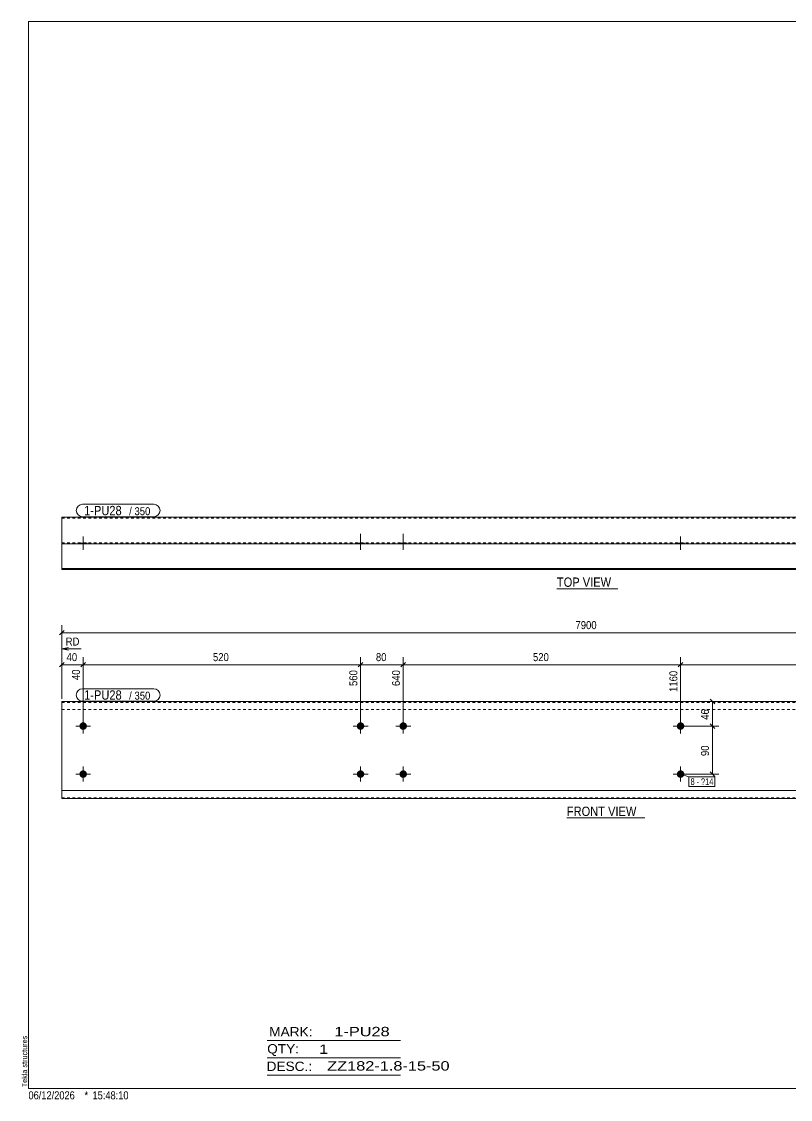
# Model space of a CAD drawing. Header units: millimetres. Extents: x 2 to 579, y 1 to 405.
# Drawn here: x 2.4 to 290.7, y 1 to 405 of the extents above; entities that cross this region are included whole.
import ezdxf

# ---------------------------------------------------------------- set-up
doc = ezdxf.new("R2010")
doc.units = ezdxf.units.MM
doc.linetypes.add('XKITLINE00', pattern=[0])
doc.linetypes.add('XKITLINE01', pattern=[4, 1, -1, 1, -1])
for name, color, linetype, lineweight in [('Bolt', 3, 'Continuous', 0), ('BoltMark', 7, 'Continuous', 0), ('Dimensions', 7, 'Continuous', 0), ('DrawingSheet', 5, 'Continuous', 0), ('OtherObjectType', 7, 'Continuous', 0), ('Part', 2, 'Continuous', 0), ('PartMark', 7, 'Continuous', 0)]:
    doc.layers.add(name, color=color, linetype=linetype, lineweight=lineweight)
doc.styles.add('ARIAL', font='ARIAL.TTF')
doc.styles.add('ARIAL_NARROW', font='ARIALN.TTF')

# ---------------------------------------------------------------- blocks, each defined once
blk = doc.blocks.new('*A2')
at = {"layer": 'Bolt'}
for points in [[(130.9, 140.88), (130.9, 140.84), (130.9, 140.81), (130.89, 140.77), (130.89, 140.74), (130.88, 140.7), (130.88, 140.67), (130.87, 140.64), (130.87, 140.6), (130.86, 140.57), (130.85, 140.54), (130.84, 140.5), (130.83, 140.47), (130.82, 140.44), (130.81, 140.41), (130.79, 140.37), (130.78, 140.34), (130.77, 140.31), (130.75, 140.28), (130.73, 140.25), (130.72, 140.22), (130.7, 140.19), (130.68, 140.16), (130.66, 140.13), (130.64, 140.1), (130.62, 140.08), (130.6, 140.05), (130.58, 140.02), (130.56, 140), (130.54, 139.97), (130.51, 139.94), (130.49, 139.92), (130.47, 139.9), (130.44, 139.87), (130.41, 139.85), (130.39, 139.83), (130.36, 139.81), (130.33, 139.79), (130.31, 139.77), (130.28, 139.75), (130.25, 139.73), (130.22, 139.71), (130.19, 139.69), (130.16, 139.68), (130.13, 139.66), (130.1, 139.64), (130.07, 139.63), (130.04, 139.62), (130, 139.6), (129.97, 139.59), (129.94, 139.58), (129.91, 139.57), (129.87, 139.56), (129.84, 139.55), (129.81, 139.54), (129.77, 139.54), (129.74, 139.53), (129.71, 139.53), (129.67, 139.52), (129.64, 139.52), (129.6, 139.51), (129.57, 139.51), (129.53, 139.51), (129.5, 139.51), (129.47, 139.51), (129.43, 139.51), (129.4, 139.51), (129.36, 139.52), (129.33, 139.52), (129.29, 139.53), (129.26, 139.53), (129.23, 139.54), (129.19, 139.54), (129.16, 139.55), (129.13, 139.56), (129.09, 139.57), (129.06, 139.58), (129.03, 139.59), (129, 139.6), (128.96, 139.62), (128.93, 139.63), (128.9, 139.64), (128.87, 139.66), (128.84, 139.68), (128.81, 139.69), (128.78, 139.71), (128.75, 139.73), (128.72, 139.75), (128.69, 139.77), (128.67, 139.79), (128.64, 139.81), (128.61, 139.83), (128.59, 139.85), (128.56, 139.87), (128.53, 139.9), (128.51, 139.92), (128.49, 139.94), (128.46, 139.97), (128.44, 140), (128.42, 140.02), (128.4, 140.05), (128.38, 140.08), (128.36, 140.1), (128.34, 140.13), (128.32, 140.16), (128.3, 140.19), (128.28, 140.22), (128.27, 140.25), (128.25, 140.28), (128.23, 140.31), (128.22, 140.34), (128.21, 140.37), (128.19, 140.41), (128.18, 140.44), (128.17, 140.47), (128.16, 140.5), (128.15, 140.54), (128.14, 140.57), (128.13, 140.6), (128.13, 140.64), (128.12, 140.67), (128.12, 140.7), (128.11, 140.74), (128.11, 140.77), (128.1, 140.81), (128.1, 140.84), (128.1, 140.88), (128.1, 140.91), (128.1, 140.94), (128.1, 140.98), (128.1, 141.01), (128.11, 141.05), (128.11, 141.08), (128.12, 141.12), (128.12, 141.15), (128.13, 141.18), (128.13, 141.22), (128.14, 141.25), (128.15, 141.28), (128.16, 141.32), (128.17, 141.35), (128.18, 141.38), (128.19, 141.41), (128.21, 141.45), (128.22, 141.48), (128.23, 141.51), (128.25, 141.54), (128.27, 141.57), (128.28, 141.6), (128.3, 141.63), (128.32, 141.66), (128.34, 141.69), (128.36, 141.72), (128.38, 141.74), (128.4, 141.77), (128.42, 141.8), (128.44, 141.82), (128.46, 141.85), (128.49, 141.88), (128.51, 141.9), (128.53, 141.92), (128.56, 141.95), (128.59, 141.97), (128.61, 141.99), (128.64, 142.01), (128.67, 142.03), (128.69, 142.05), (128.72, 142.07), (128.75, 142.09), (128.78, 142.11), (128.81, 142.13), (128.84, 142.14), (128.87, 142.16), (128.9, 142.18), (128.93, 142.19), (128.96, 142.2), (129, 142.22), (129.03, 142.23), (129.06, 142.24), (129.09, 142.25), (129.13, 142.26), (129.16, 142.27), (129.19, 142.28), (129.23, 142.28), (129.26, 142.29), (129.29, 142.29), (129.33, 142.3), (129.36, 142.3), (129.4, 142.31), (129.43, 142.31), (129.47, 142.31), (129.5, 142.31), (129.53, 142.31), (129.57, 142.31), (129.6, 142.31), (129.64, 142.3), (129.67, 142.3), (129.71, 142.29), (129.74, 142.29), (129.77, 142.28), (129.81, 142.28), (129.84, 142.27), (129.87, 142.26), (129.91, 142.25), (129.94, 142.24), (129.97, 142.23), (130, 142.22), (130.04, 142.2), (130.07, 142.19), (130.1, 142.18), (130.13, 142.16), (130.16, 142.14), (130.19, 142.13), (130.22, 142.11), (130.25, 142.09), (130.28, 142.07), (130.31, 142.05), (130.33, 142.03), (130.36, 142.01), (130.39, 141.99), (130.41, 141.97), (130.44, 141.95), (130.47, 141.92), (130.49, 141.9), (130.51, 141.88), (130.54, 141.85), (130.56, 141.82), (130.58, 141.8), (130.6, 141.77), (130.62, 141.74), (130.64, 141.72), (130.66, 141.69), (130.68, 141.66), (130.7, 141.63), (130.72, 141.6), (130.73, 141.57), (130.75, 141.54), (130.77, 141.51), (130.78, 141.48), (130.79, 141.45), (130.81, 141.41), (130.82, 141.38), (130.83, 141.35), (130.84, 141.32), (130.85, 141.28), (130.86, 141.25), (130.87, 141.22), (130.87, 141.18), (130.88, 141.15), (130.88, 141.12), (130.89, 141.08), (130.89, 141.05), (130.9, 141.01), (130.9, 140.98), (130.9, 140.94), (130.9, 140.91)], [(146.9, 140.88), (146.9, 140.84), (146.9, 140.81), (146.89, 140.77), (146.89, 140.74), (146.88, 140.7), (146.88, 140.67), (146.87, 140.64), (146.87, 140.6), (146.86, 140.57), (146.85, 140.54), (146.84, 140.5), (146.83, 140.47), (146.82, 140.44), (146.81, 140.41), (146.79, 140.37), (146.78, 140.34), (146.77, 140.31), (146.75, 140.28), (146.73, 140.25), (146.72, 140.22), (146.7, 140.19), (146.68, 140.16), (146.66, 140.13), (146.64, 140.1), (146.62, 140.08), (146.6, 140.05), (146.58, 140.02), (146.56, 140), (146.54, 139.97), (146.51, 139.94), (146.49, 139.92), (146.47, 139.9), (146.44, 139.87), (146.41, 139.85), (146.39, 139.83), (146.36, 139.81), (146.33, 139.79), (146.31, 139.77), (146.28, 139.75), (146.25, 139.73), (146.22, 139.71), (146.19, 139.69), (146.16, 139.68), (146.13, 139.66), (146.1, 139.64), (146.07, 139.63), (146.04, 139.62), (146, 139.6), (145.97, 139.59), (145.94, 139.58), (145.91, 139.57), (145.87, 139.56), (145.84, 139.55), (145.81, 139.54), (145.77, 139.54), (145.74, 139.53), (145.71, 139.53), (145.67, 139.52), (145.64, 139.52), (145.6, 139.51), (145.57, 139.51), (145.53, 139.51), (145.5, 139.51), (145.47, 139.51), (145.43, 139.51), (145.4, 139.51), (145.36, 139.52), (145.33, 139.52), (145.29, 139.53), (145.26, 139.53), (145.23, 139.54), (145.19, 139.54), (145.16, 139.55), (145.13, 139.56), (145.09, 139.57), (145.06, 139.58), (145.03, 139.59), (145, 139.6), (144.96, 139.62), (144.93, 139.63), (144.9, 139.64), (144.87, 139.66), (144.84, 139.68), (144.81, 139.69), (144.78, 139.71), (144.75, 139.73), (144.72, 139.75), (144.69, 139.77), (144.67, 139.79), (144.64, 139.81), (144.61, 139.83), (144.59, 139.85), (144.56, 139.87), (144.53, 139.9), (144.51, 139.92), (144.49, 139.94), (144.46, 139.97), (144.44, 140), (144.42, 140.02), (144.4, 140.05), (144.38, 140.08), (144.36, 140.1), (144.34, 140.13), (144.32, 140.16), (144.3, 140.19), (144.28, 140.22), (144.27, 140.25), (144.25, 140.28), (144.23, 140.31), (144.22, 140.34), (144.21, 140.37), (144.19, 140.41), (144.18, 140.44), (144.17, 140.47), (144.16, 140.5), (144.15, 140.54), (144.14, 140.57), (144.13, 140.6), (144.13, 140.64), (144.12, 140.67), (144.12, 140.7), (144.11, 140.74), (144.11, 140.77), (144.1, 140.81), (144.1, 140.84), (144.1, 140.88), (144.1, 140.91), (144.1, 140.94), (144.1, 140.98), (144.1, 141.01), (144.11, 141.05), (144.11, 141.08), (144.12, 141.12), (144.12, 141.15), (144.13, 141.18), (144.13, 141.22), (144.14, 141.25), (144.15, 141.28), (144.16, 141.32), (144.17, 141.35), (144.18, 141.38), (144.19, 141.41), (144.21, 141.45), (144.22, 141.48), (144.23, 141.51), (144.25, 141.54), (144.27, 141.57), (144.28, 141.6), (144.3, 141.63), (144.32, 141.66), (144.34, 141.69), (144.36, 141.72), (144.38, 141.74), (144.4, 141.77), (144.42, 141.8), (144.44, 141.82), (144.46, 141.85), (144.49, 141.88), (144.51, 141.9), (144.53, 141.92), (144.56, 141.95), (144.59, 141.97), (144.61, 141.99), (144.64, 142.01), (144.67, 142.03), (144.69, 142.05), (144.72, 142.07), (144.75, 142.09), (144.78, 142.11), (144.81, 142.13), (144.84, 142.14), (144.87, 142.16), (144.9, 142.18), (144.93, 142.19), (144.96, 142.2), (145, 142.22), (145.03, 142.23), (145.06, 142.24), (145.09, 142.25), (145.13, 142.26), (145.16, 142.27), (145.19, 142.28), (145.23, 142.28), (145.26, 142.29), (145.29, 142.29), (145.33, 142.3), (145.36, 142.3), (145.4, 142.31), (145.43, 142.31), (145.47, 142.31), (145.5, 142.31), (145.53, 142.31), (145.57, 142.31), (145.6, 142.31), (145.64, 142.3), (145.67, 142.3), (145.71, 142.29), (145.74, 142.29), (145.77, 142.28), (145.81, 142.28), (145.84, 142.27), (145.87, 142.26), (145.91, 142.25), (145.94, 142.24), (145.97, 142.23), (146, 142.22), (146.04, 142.2), (146.07, 142.19), (146.1, 142.18), (146.13, 142.16), (146.16, 142.14), (146.19, 142.13), (146.22, 142.11), (146.25, 142.09), (146.28, 142.07), (146.31, 142.05), (146.33, 142.03), (146.36, 142.01), (146.39, 141.99), (146.41, 141.97), (146.44, 141.95), (146.47, 141.92), (146.49, 141.9), (146.51, 141.88), (146.54, 141.85), (146.56, 141.82), (146.58, 141.8), (146.6, 141.77), (146.62, 141.74), (146.64, 141.72), (146.66, 141.69), (146.68, 141.66), (146.7, 141.63), (146.72, 141.6), (146.73, 141.57), (146.75, 141.54), (146.77, 141.51), (146.78, 141.48), (146.79, 141.45), (146.81, 141.41), (146.82, 141.38), (146.83, 141.35), (146.84, 141.32), (146.85, 141.28), (146.86, 141.25), (146.87, 141.22), (146.87, 141.18), (146.88, 141.15), (146.88, 141.12), (146.89, 141.08), (146.89, 141.05), (146.9, 141.01), (146.9, 140.98), (146.9, 140.94), (146.9, 140.91)], [(130.9, 122.88), (130.9, 122.84), (130.9, 122.81), (130.89, 122.77), (130.89, 122.74), (130.88, 122.7), (130.88, 122.67), (130.87, 122.64), (130.87, 122.6), (130.86, 122.57), (130.85, 122.54), (130.84, 122.5), (130.83, 122.47), (130.82, 122.44), (130.81, 122.41), (130.79, 122.37), (130.78, 122.34), (130.77, 122.31), (130.75, 122.28), (130.73, 122.25), (130.72, 122.22), (130.7, 122.19), (130.68, 122.16), (130.66, 122.13), (130.64, 122.1), (130.62, 122.08), (130.6, 122.05), (130.58, 122.02), (130.56, 122), (130.54, 121.97), (130.51, 121.94), (130.49, 121.92), (130.47, 121.9), (130.44, 121.87), (130.41, 121.85), (130.39, 121.83), (130.36, 121.81), (130.33, 121.79), (130.31, 121.77), (130.28, 121.75), (130.25, 121.73), (130.22, 121.71), (130.19, 121.69), (130.16, 121.68), (130.13, 121.66), (130.1, 121.64), (130.07, 121.63), (130.04, 121.62), (130, 121.6), (129.97, 121.59), (129.94, 121.58), (129.91, 121.57), (129.87, 121.56), (129.84, 121.55), (129.81, 121.54), (129.77, 121.54), (129.74, 121.53), (129.71, 121.53), (129.67, 121.52), (129.64, 121.52), (129.6, 121.51), (129.57, 121.51), (129.53, 121.51), (129.5, 121.51), (129.47, 121.51), (129.43, 121.51), (129.4, 121.51), (129.36, 121.52), (129.33, 121.52), (129.29, 121.53), (129.26, 121.53), (129.23, 121.54), (129.19, 121.54), (129.16, 121.55), (129.13, 121.56), (129.09, 121.57), (129.06, 121.58), (129.03, 121.59), (129, 121.6), (128.96, 121.62), (128.93, 121.63), (128.9, 121.64), (128.87, 121.66), (128.84, 121.68), (128.81, 121.69), (128.78, 121.71), (128.75, 121.73), (128.72, 121.75), (128.69, 121.77), (128.67, 121.79), (128.64, 121.81), (128.61, 121.83), (128.59, 121.85), (128.56, 121.87), (128.53, 121.9), (128.51, 121.92), (128.49, 121.94), (128.46, 121.97), (128.44, 122), (128.42, 122.02), (128.4, 122.05), (128.38, 122.08), (128.36, 122.1), (128.34, 122.13), (128.32, 122.16), (128.3, 122.19), (128.28, 122.22), (128.27, 122.25), (128.25, 122.28), (128.23, 122.31), (128.22, 122.34), (128.21, 122.37), (128.19, 122.41), (128.18, 122.44), (128.17, 122.47), (128.16, 122.5), (128.15, 122.54), (128.14, 122.57), (128.13, 122.6), (128.13, 122.64), (128.12, 122.67), (128.12, 122.7), (128.11, 122.74), (128.11, 122.77), (128.1, 122.81), (128.1, 122.84), (128.1, 122.88), (128.1, 122.91), (128.1, 122.94), (128.1, 122.98), (128.1, 123.01), (128.11, 123.05), (128.11, 123.08), (128.12, 123.12), (128.12, 123.15), (128.13, 123.18), (128.13, 123.22), (128.14, 123.25), (128.15, 123.28), (128.16, 123.32), (128.17, 123.35), (128.18, 123.38), (128.19, 123.41), (128.21, 123.45), (128.22, 123.48), (128.23, 123.51), (128.25, 123.54), (128.27, 123.57), (128.28, 123.6), (128.3, 123.63), (128.32, 123.66), (128.34, 123.69), (128.36, 123.72), (128.38, 123.74), (128.4, 123.77), (128.42, 123.8), (128.44, 123.82), (128.46, 123.85), (128.49, 123.88), (128.51, 123.9), (128.53, 123.92), (128.56, 123.95), (128.59, 123.97), (128.61, 123.99), (128.64, 124.01), (128.67, 124.03), (128.69, 124.05), (128.72, 124.07), (128.75, 124.09), (128.78, 124.11), (128.81, 124.13), (128.84, 124.14), (128.87, 124.16), (128.9, 124.18), (128.93, 124.19), (128.96, 124.2), (129, 124.22), (129.03, 124.23), (129.06, 124.24), (129.09, 124.25), (129.13, 124.26), (129.16, 124.27), (129.19, 124.28), (129.23, 124.28), (129.26, 124.29), (129.29, 124.29), (129.33, 124.3), (129.36, 124.3), (129.4, 124.31), (129.43, 124.31), (129.47, 124.31), (129.5, 124.31), (129.53, 124.31), (129.57, 124.31), (129.6, 124.31), (129.64, 124.3), (129.67, 124.3), (129.71, 124.29), (129.74, 124.29), (129.77, 124.28), (129.81, 124.28), (129.84, 124.27), (129.87, 124.26), (129.91, 124.25), (129.94, 124.24), (129.97, 124.23), (130, 124.22), (130.04, 124.2), (130.07, 124.19), (130.1, 124.18), (130.13, 124.16), (130.16, 124.14), (130.19, 124.13), (130.22, 124.11), (130.25, 124.09), (130.28, 124.07), (130.31, 124.05), (130.33, 124.03), (130.36, 124.01), (130.39, 123.99), (130.41, 123.97), (130.44, 123.95), (130.47, 123.92), (130.49, 123.9), (130.51, 123.88), (130.54, 123.85), (130.56, 123.82), (130.58, 123.8), (130.6, 123.77), (130.62, 123.74), (130.64, 123.72), (130.66, 123.69), (130.68, 123.66), (130.7, 123.63), (130.72, 123.6), (130.73, 123.57), (130.75, 123.54), (130.77, 123.51), (130.78, 123.48), (130.79, 123.45), (130.81, 123.41), (130.82, 123.38), (130.83, 123.35), (130.84, 123.32), (130.85, 123.28), (130.86, 123.25), (130.87, 123.22), (130.87, 123.18), (130.88, 123.15), (130.88, 123.12), (130.89, 123.08), (130.89, 123.05), (130.9, 123.01), (130.9, 122.98), (130.9, 122.94), (130.9, 122.91)], [(146.9, 122.88), (146.9, 122.84), (146.9, 122.81), (146.89, 122.77), (146.89, 122.74), (146.88, 122.7), (146.88, 122.67), (146.87, 122.64), (146.87, 122.6), (146.86, 122.57), (146.85, 122.54), (146.84, 122.5), (146.83, 122.47), (146.82, 122.44), (146.81, 122.41), (146.79, 122.37), (146.78, 122.34), (146.77, 122.31), (146.75, 122.28), (146.73, 122.25), (146.72, 122.22), (146.7, 122.19), (146.68, 122.16), (146.66, 122.13), (146.64, 122.1), (146.62, 122.08), (146.6, 122.05), (146.58, 122.02), (146.56, 122), (146.54, 121.97), (146.51, 121.94), (146.49, 121.92), (146.47, 121.9), (146.44, 121.87), (146.41, 121.85), (146.39, 121.83), (146.36, 121.81), (146.33, 121.79), (146.31, 121.77), (146.28, 121.75), (146.25, 121.73), (146.22, 121.71), (146.19, 121.69), (146.16, 121.68), (146.13, 121.66), (146.1, 121.64), (146.07, 121.63), (146.04, 121.62), (146, 121.6), (145.97, 121.59), (145.94, 121.58), (145.91, 121.57), (145.87, 121.56), (145.84, 121.55), (145.81, 121.54), (145.77, 121.54), (145.74, 121.53), (145.71, 121.53), (145.67, 121.52), (145.64, 121.52), (145.6, 121.51), (145.57, 121.51), (145.53, 121.51), (145.5, 121.51), (145.47, 121.51), (145.43, 121.51), (145.4, 121.51), (145.36, 121.52), (145.33, 121.52), (145.29, 121.53), (145.26, 121.53), (145.23, 121.54), (145.19, 121.54), (145.16, 121.55), (145.13, 121.56), (145.09, 121.57), (145.06, 121.58), (145.03, 121.59), (145, 121.6), (144.96, 121.62), (144.93, 121.63), (144.9, 121.64), (144.87, 121.66), (144.84, 121.68), (144.81, 121.69), (144.78, 121.71), (144.75, 121.73), (144.72, 121.75), (144.69, 121.77), (144.67, 121.79), (144.64, 121.81), (144.61, 121.83), (144.59, 121.85), (144.56, 121.87), (144.53, 121.9), (144.51, 121.92), (144.49, 121.94), (144.46, 121.97), (144.44, 122), (144.42, 122.02), (144.4, 122.05), (144.38, 122.08), (144.36, 122.1), (144.34, 122.13), (144.32, 122.16), (144.3, 122.19), (144.28, 122.22), (144.27, 122.25), (144.25, 122.28), (144.23, 122.31), (144.22, 122.34), (144.21, 122.37), (144.19, 122.41), (144.18, 122.44), (144.17, 122.47), (144.16, 122.5), (144.15, 122.54), (144.14, 122.57), (144.13, 122.6), (144.13, 122.64), (144.12, 122.67), (144.12, 122.7), (144.11, 122.74), (144.11, 122.77), (144.1, 122.81), (144.1, 122.84), (144.1, 122.88), (144.1, 122.91), (144.1, 122.94), (144.1, 122.98), (144.1, 123.01), (144.11, 123.05), (144.11, 123.08), (144.12, 123.12), (144.12, 123.15), (144.13, 123.18), (144.13, 123.22), (144.14, 123.25), (144.15, 123.28), (144.16, 123.32), (144.17, 123.35), (144.18, 123.38), (144.19, 123.41), (144.21, 123.45), (144.22, 123.48), (144.23, 123.51), (144.25, 123.54), (144.27, 123.57), (144.28, 123.6), (144.3, 123.63), (144.32, 123.66), (144.34, 123.69), (144.36, 123.72), (144.38, 123.74), (144.4, 123.77), (144.42, 123.8), (144.44, 123.82), (144.46, 123.85), (144.49, 123.88), (144.51, 123.9), (144.53, 123.92), (144.56, 123.95), (144.59, 123.97), (144.61, 123.99), (144.64, 124.01), (144.67, 124.03), (144.69, 124.05), (144.72, 124.07), (144.75, 124.09), (144.78, 124.11), (144.81, 124.13), (144.84, 124.14), (144.87, 124.16), (144.9, 124.18), (144.93, 124.19), (144.96, 124.2), (145, 124.22), (145.03, 124.23), (145.06, 124.24), (145.09, 124.25), (145.13, 124.26), (145.16, 124.27), (145.19, 124.28), (145.23, 124.28), (145.26, 124.29), (145.29, 124.29), (145.33, 124.3), (145.36, 124.3), (145.4, 124.31), (145.43, 124.31), (145.47, 124.31), (145.5, 124.31), (145.53, 124.31), (145.57, 124.31), (145.6, 124.31), (145.64, 124.3), (145.67, 124.3), (145.71, 124.29), (145.74, 124.29), (145.77, 124.28), (145.81, 124.28), (145.84, 124.27), (145.87, 124.26), (145.91, 124.25), (145.94, 124.24), (145.97, 124.23), (146, 124.22), (146.04, 124.2), (146.07, 124.19), (146.1, 124.18), (146.13, 124.16), (146.16, 124.14), (146.19, 124.13), (146.22, 124.11), (146.25, 124.09), (146.28, 124.07), (146.31, 124.05), (146.33, 124.03), (146.36, 124.01), (146.39, 123.99), (146.41, 123.97), (146.44, 123.95), (146.47, 123.92), (146.49, 123.9), (146.51, 123.88), (146.54, 123.85), (146.56, 123.82), (146.58, 123.8), (146.6, 123.77), (146.62, 123.74), (146.64, 123.72), (146.66, 123.69), (146.68, 123.66), (146.7, 123.63), (146.72, 123.6), (146.73, 123.57), (146.75, 123.54), (146.77, 123.51), (146.78, 123.48), (146.79, 123.45), (146.81, 123.41), (146.82, 123.38), (146.83, 123.35), (146.84, 123.32), (146.85, 123.28), (146.86, 123.25), (146.87, 123.22), (146.87, 123.18), (146.88, 123.15), (146.88, 123.12), (146.89, 123.08), (146.89, 123.05), (146.9, 123.01), (146.9, 122.98), (146.9, 122.94), (146.9, 122.91)]]:
    blk.add_hatch(color=3, dxfattribs=at).paths.add_polyline_path(points, flags=17)
at = {"layer": 'Bolt', "color": 3, "linetype": 'XKITLINE00', "lineweight": 0}
for p, q in [((129.5, 143.71), (129.5, 138.11)), ((145.5, 143.71), (145.5, 138.11)), ((132.3, 140.91), (126.7, 140.91)), ((148.3, 140.91), (142.7, 140.91)), ((129.5, 125.71), (129.5, 120.11)), ((145.5, 125.71), (145.5, 120.11)), ((132.3, 122.91), (126.7, 122.91)), ((148.3, 122.91), (142.7, 122.91))]:
    blk.add_line(p, q, dxfattribs=at)
blk = doc.blocks.new('*A3')
at = {"layer": 'Bolt'}
for points in [[(26.9, 140.88), (26.9, 140.84), (26.9, 140.81), (26.89, 140.77), (26.89, 140.74), (26.88, 140.7), (26.88, 140.67), (26.87, 140.64), (26.87, 140.6), (26.86, 140.57), (26.85, 140.54), (26.84, 140.5), (26.83, 140.47), (26.82, 140.44), (26.81, 140.41), (26.79, 140.37), (26.78, 140.34), (26.77, 140.31), (26.75, 140.28), (26.73, 140.25), (26.72, 140.22), (26.7, 140.19), (26.68, 140.16), (26.66, 140.13), (26.64, 140.1), (26.62, 140.08), (26.6, 140.05), (26.58, 140.02), (26.56, 140), (26.54, 139.97), (26.51, 139.94), (26.49, 139.92), (26.47, 139.9), (26.44, 139.87), (26.41, 139.85), (26.39, 139.83), (26.36, 139.81), (26.33, 139.79), (26.31, 139.77), (26.28, 139.75), (26.25, 139.73), (26.22, 139.71), (26.19, 139.69), (26.16, 139.68), (26.13, 139.66), (26.1, 139.64), (26.07, 139.63), (26.04, 139.62), (26, 139.6), (25.97, 139.59), (25.94, 139.58), (25.91, 139.57), (25.87, 139.56), (25.84, 139.55), (25.81, 139.54), (25.77, 139.54), (25.74, 139.53), (25.71, 139.53), (25.67, 139.52), (25.64, 139.52), (25.6, 139.51), (25.57, 139.51), (25.53, 139.51), (25.5, 139.51), (25.47, 139.51), (25.43, 139.51), (25.4, 139.51), (25.36, 139.52), (25.33, 139.52), (25.29, 139.53), (25.26, 139.53), (25.23, 139.54), (25.19, 139.54), (25.16, 139.55), (25.13, 139.56), (25.09, 139.57), (25.06, 139.58), (25.03, 139.59), (25, 139.6), (24.96, 139.62), (24.93, 139.63), (24.9, 139.64), (24.87, 139.66), (24.84, 139.68), (24.81, 139.69), (24.78, 139.71), (24.75, 139.73), (24.72, 139.75), (24.69, 139.77), (24.67, 139.79), (24.64, 139.81), (24.61, 139.83), (24.59, 139.85), (24.56, 139.87), (24.53, 139.9), (24.51, 139.92), (24.49, 139.94), (24.46, 139.97), (24.44, 140), (24.42, 140.02), (24.4, 140.05), (24.38, 140.08), (24.36, 140.1), (24.34, 140.13), (24.32, 140.16), (24.3, 140.19), (24.28, 140.22), (24.27, 140.25), (24.25, 140.28), (24.23, 140.31), (24.22, 140.34), (24.21, 140.37), (24.19, 140.41), (24.18, 140.44), (24.17, 140.47), (24.16, 140.5), (24.15, 140.54), (24.14, 140.57), (24.13, 140.6), (24.13, 140.64), (24.12, 140.67), (24.12, 140.7), (24.11, 140.74), (24.11, 140.77), (24.1, 140.81), (24.1, 140.84), (24.1, 140.88), (24.1, 140.91), (24.1, 140.94), (24.1, 140.98), (24.1, 141.01), (24.11, 141.05), (24.11, 141.08), (24.12, 141.12), (24.12, 141.15), (24.13, 141.18), (24.13, 141.22), (24.14, 141.25), (24.15, 141.28), (24.16, 141.32), (24.17, 141.35), (24.18, 141.38), (24.19, 141.41), (24.21, 141.45), (24.22, 141.48), (24.23, 141.51), (24.25, 141.54), (24.27, 141.57), (24.28, 141.6), (24.3, 141.63), (24.32, 141.66), (24.34, 141.69), (24.36, 141.72), (24.38, 141.74), (24.4, 141.77), (24.42, 141.8), (24.44, 141.82), (24.46, 141.85), (24.49, 141.88), (24.51, 141.9), (24.53, 141.92), (24.56, 141.95), (24.59, 141.97), (24.61, 141.99), (24.64, 142.01), (24.67, 142.03), (24.69, 142.05), (24.72, 142.07), (24.75, 142.09), (24.78, 142.11), (24.81, 142.13), (24.84, 142.14), (24.87, 142.16), (24.9, 142.18), (24.93, 142.19), (24.96, 142.2), (25, 142.22), (25.03, 142.23), (25.06, 142.24), (25.09, 142.25), (25.13, 142.26), (25.16, 142.27), (25.19, 142.28), (25.23, 142.28), (25.26, 142.29), (25.29, 142.29), (25.33, 142.3), (25.36, 142.3), (25.4, 142.31), (25.43, 142.31), (25.47, 142.31), (25.5, 142.31), (25.53, 142.31), (25.57, 142.31), (25.6, 142.31), (25.64, 142.3), (25.67, 142.3), (25.71, 142.29), (25.74, 142.29), (25.77, 142.28), (25.81, 142.28), (25.84, 142.27), (25.87, 142.26), (25.91, 142.25), (25.94, 142.24), (25.97, 142.23), (26, 142.22), (26.04, 142.2), (26.07, 142.19), (26.1, 142.18), (26.13, 142.16), (26.16, 142.14), (26.19, 142.13), (26.22, 142.11), (26.25, 142.09), (26.28, 142.07), (26.31, 142.05), (26.33, 142.03), (26.36, 142.01), (26.39, 141.99), (26.41, 141.97), (26.44, 141.95), (26.47, 141.92), (26.49, 141.9), (26.51, 141.88), (26.54, 141.85), (26.56, 141.82), (26.58, 141.8), (26.6, 141.77), (26.62, 141.74), (26.64, 141.72), (26.66, 141.69), (26.68, 141.66), (26.7, 141.63), (26.72, 141.6), (26.73, 141.57), (26.75, 141.54), (26.77, 141.51), (26.78, 141.48), (26.79, 141.45), (26.81, 141.41), (26.82, 141.38), (26.83, 141.35), (26.84, 141.32), (26.85, 141.28), (26.86, 141.25), (26.87, 141.22), (26.87, 141.18), (26.88, 141.15), (26.88, 141.12), (26.89, 141.08), (26.89, 141.05), (26.9, 141.01), (26.9, 140.98), (26.9, 140.94), (26.9, 140.91)], [(250.9, 140.88), (250.9, 140.84), (250.9, 140.81), (250.89, 140.77), (250.89, 140.74), (250.88, 140.7), (250.88, 140.67), (250.87, 140.64), (250.87, 140.6), (250.86, 140.57), (250.85, 140.54), (250.84, 140.5), (250.83, 140.47), (250.82, 140.44), (250.81, 140.41), (250.79, 140.37), (250.78, 140.34), (250.77, 140.31), (250.75, 140.28), (250.73, 140.25), (250.72, 140.22), (250.7, 140.19), (250.68, 140.16), (250.66, 140.13), (250.64, 140.1), (250.62, 140.08), (250.6, 140.05), (250.58, 140.02), (250.56, 140), (250.54, 139.97), (250.51, 139.94), (250.49, 139.92), (250.47, 139.9), (250.44, 139.87), (250.41, 139.85), (250.39, 139.83), (250.36, 139.81), (250.33, 139.79), (250.31, 139.77), (250.28, 139.75), (250.25, 139.73), (250.22, 139.71), (250.19, 139.69), (250.16, 139.68), (250.13, 139.66), (250.1, 139.64), (250.07, 139.63), (250.04, 139.62), (250, 139.6), (249.97, 139.59), (249.94, 139.58), (249.91, 139.57), (249.87, 139.56), (249.84, 139.55), (249.81, 139.54), (249.77, 139.54), (249.74, 139.53), (249.71, 139.53), (249.67, 139.52), (249.64, 139.52), (249.6, 139.51), (249.57, 139.51), (249.53, 139.51), (249.5, 139.51), (249.47, 139.51), (249.43, 139.51), (249.4, 139.51), (249.36, 139.52), (249.33, 139.52), (249.29, 139.53), (249.26, 139.53), (249.23, 139.54), (249.19, 139.54), (249.16, 139.55), (249.13, 139.56), (249.09, 139.57), (249.06, 139.58), (249.03, 139.59), (249, 139.6), (248.96, 139.62), (248.93, 139.63), (248.9, 139.64), (248.87, 139.66), (248.84, 139.68), (248.81, 139.69), (248.78, 139.71), (248.75, 139.73), (248.72, 139.75), (248.69, 139.77), (248.67, 139.79), (248.64, 139.81), (248.61, 139.83), (248.59, 139.85), (248.56, 139.87), (248.53, 139.9), (248.51, 139.92), (248.49, 139.94), (248.46, 139.97), (248.44, 140), (248.42, 140.02), (248.4, 140.05), (248.38, 140.08), (248.36, 140.1), (248.34, 140.13), (248.32, 140.16), (248.3, 140.19), (248.28, 140.22), (248.27, 140.25), (248.25, 140.28), (248.23, 140.31), (248.22, 140.34), (248.21, 140.37), (248.19, 140.41), (248.18, 140.44), (248.17, 140.47), (248.16, 140.5), (248.15, 140.54), (248.14, 140.57), (248.13, 140.6), (248.13, 140.64), (248.12, 140.67), (248.12, 140.7), (248.11, 140.74), (248.11, 140.77), (248.1, 140.81), (248.1, 140.84), (248.1, 140.88), (248.1, 140.91), (248.1, 140.94), (248.1, 140.98), (248.1, 141.01), (248.11, 141.05), (248.11, 141.08), (248.12, 141.12), (248.12, 141.15), (248.13, 141.18), (248.13, 141.22), (248.14, 141.25), (248.15, 141.28), (248.16, 141.32), (248.17, 141.35), (248.18, 141.38), (248.19, 141.41), (248.21, 141.45), (248.22, 141.48), (248.23, 141.51), (248.25, 141.54), (248.27, 141.57), (248.28, 141.6), (248.3, 141.63), (248.32, 141.66), (248.34, 141.69), (248.36, 141.72), (248.38, 141.74), (248.4, 141.77), (248.42, 141.8), (248.44, 141.82), (248.46, 141.85), (248.49, 141.88), (248.51, 141.9), (248.53, 141.92), (248.56, 141.95), (248.59, 141.97), (248.61, 141.99), (248.64, 142.01), (248.67, 142.03), (248.69, 142.05), (248.72, 142.07), (248.75, 142.09), (248.78, 142.11), (248.81, 142.13), (248.84, 142.14), (248.87, 142.16), (248.9, 142.18), (248.93, 142.19), (248.96, 142.2), (249, 142.22), (249.03, 142.23), (249.06, 142.24), (249.09, 142.25), (249.13, 142.26), (249.16, 142.27), (249.19, 142.28), (249.23, 142.28), (249.26, 142.29), (249.29, 142.29), (249.33, 142.3), (249.36, 142.3), (249.4, 142.31), (249.43, 142.31), (249.47, 142.31), (249.5, 142.31), (249.53, 142.31), (249.57, 142.31), (249.6, 142.31), (249.64, 142.3), (249.67, 142.3), (249.71, 142.29), (249.74, 142.29), (249.77, 142.28), (249.81, 142.28), (249.84, 142.27), (249.87, 142.26), (249.91, 142.25), (249.94, 142.24), (249.97, 142.23), (250, 142.22), (250.04, 142.2), (250.07, 142.19), (250.1, 142.18), (250.13, 142.16), (250.16, 142.14), (250.19, 142.13), (250.22, 142.11), (250.25, 142.09), (250.28, 142.07), (250.31, 142.05), (250.33, 142.03), (250.36, 142.01), (250.39, 141.99), (250.41, 141.97), (250.44, 141.95), (250.47, 141.92), (250.49, 141.9), (250.51, 141.88), (250.54, 141.85), (250.56, 141.82), (250.58, 141.8), (250.6, 141.77), (250.62, 141.74), (250.64, 141.72), (250.66, 141.69), (250.68, 141.66), (250.7, 141.63), (250.72, 141.6), (250.73, 141.57), (250.75, 141.54), (250.77, 141.51), (250.78, 141.48), (250.79, 141.45), (250.81, 141.41), (250.82, 141.38), (250.83, 141.35), (250.84, 141.32), (250.85, 141.28), (250.86, 141.25), (250.87, 141.22), (250.87, 141.18), (250.88, 141.15), (250.88, 141.12), (250.89, 141.08), (250.89, 141.05), (250.9, 141.01), (250.9, 140.98), (250.9, 140.94), (250.9, 140.91)], [(26.9, 122.88), (26.9, 122.84), (26.9, 122.81), (26.89, 122.77), (26.89, 122.74), (26.88, 122.7), (26.88, 122.67), (26.87, 122.64), (26.87, 122.6), (26.86, 122.57), (26.85, 122.54), (26.84, 122.5), (26.83, 122.47), (26.82, 122.44), (26.81, 122.41), (26.79, 122.37), (26.78, 122.34), (26.77, 122.31), (26.75, 122.28), (26.73, 122.25), (26.72, 122.22), (26.7, 122.19), (26.68, 122.16), (26.66, 122.13), (26.64, 122.1), (26.62, 122.08), (26.6, 122.05), (26.58, 122.02), (26.56, 122), (26.54, 121.97), (26.51, 121.94), (26.49, 121.92), (26.47, 121.9), (26.44, 121.87), (26.41, 121.85), (26.39, 121.83), (26.36, 121.81), (26.33, 121.79), (26.31, 121.77), (26.28, 121.75), (26.25, 121.73), (26.22, 121.71), (26.19, 121.69), (26.16, 121.68), (26.13, 121.66), (26.1, 121.64), (26.07, 121.63), (26.04, 121.62), (26, 121.6), (25.97, 121.59), (25.94, 121.58), (25.91, 121.57), (25.87, 121.56), (25.84, 121.55), (25.81, 121.54), (25.77, 121.54), (25.74, 121.53), (25.71, 121.53), (25.67, 121.52), (25.64, 121.52), (25.6, 121.51), (25.57, 121.51), (25.53, 121.51), (25.5, 121.51), (25.47, 121.51), (25.43, 121.51), (25.4, 121.51), (25.36, 121.52), (25.33, 121.52), (25.29, 121.53), (25.26, 121.53), (25.23, 121.54), (25.19, 121.54), (25.16, 121.55), (25.13, 121.56), (25.09, 121.57), (25.06, 121.58), (25.03, 121.59), (25, 121.6), (24.96, 121.62), (24.93, 121.63), (24.9, 121.64), (24.87, 121.66), (24.84, 121.68), (24.81, 121.69), (24.78, 121.71), (24.75, 121.73), (24.72, 121.75), (24.69, 121.77), (24.67, 121.79), (24.64, 121.81), (24.61, 121.83), (24.59, 121.85), (24.56, 121.87), (24.53, 121.9), (24.51, 121.92), (24.49, 121.94), (24.46, 121.97), (24.44, 122), (24.42, 122.02), (24.4, 122.05), (24.38, 122.08), (24.36, 122.1), (24.34, 122.13), (24.32, 122.16), (24.3, 122.19), (24.28, 122.22), (24.27, 122.25), (24.25, 122.28), (24.23, 122.31), (24.22, 122.34), (24.21, 122.37), (24.19, 122.41), (24.18, 122.44), (24.17, 122.47), (24.16, 122.5), (24.15, 122.54), (24.14, 122.57), (24.13, 122.6), (24.13, 122.64), (24.12, 122.67), (24.12, 122.7), (24.11, 122.74), (24.11, 122.77), (24.1, 122.81), (24.1, 122.84), (24.1, 122.88), (24.1, 122.91), (24.1, 122.94), (24.1, 122.98), (24.1, 123.01), (24.11, 123.05), (24.11, 123.08), (24.12, 123.12), (24.12, 123.15), (24.13, 123.18), (24.13, 123.22), (24.14, 123.25), (24.15, 123.28), (24.16, 123.32), (24.17, 123.35), (24.18, 123.38), (24.19, 123.41), (24.21, 123.45), (24.22, 123.48), (24.23, 123.51), (24.25, 123.54), (24.27, 123.57), (24.28, 123.6), (24.3, 123.63), (24.32, 123.66), (24.34, 123.69), (24.36, 123.72), (24.38, 123.74), (24.4, 123.77), (24.42, 123.8), (24.44, 123.82), (24.46, 123.85), (24.49, 123.88), (24.51, 123.9), (24.53, 123.92), (24.56, 123.95), (24.59, 123.97), (24.61, 123.99), (24.64, 124.01), (24.67, 124.03), (24.69, 124.05), (24.72, 124.07), (24.75, 124.09), (24.78, 124.11), (24.81, 124.13), (24.84, 124.14), (24.87, 124.16), (24.9, 124.18), (24.93, 124.19), (24.96, 124.2), (25, 124.22), (25.03, 124.23), (25.06, 124.24), (25.09, 124.25), (25.13, 124.26), (25.16, 124.27), (25.19, 124.28), (25.23, 124.28), (25.26, 124.29), (25.29, 124.29), (25.33, 124.3), (25.36, 124.3), (25.4, 124.31), (25.43, 124.31), (25.47, 124.31), (25.5, 124.31), (25.53, 124.31), (25.57, 124.31), (25.6, 124.31), (25.64, 124.3), (25.67, 124.3), (25.71, 124.29), (25.74, 124.29), (25.77, 124.28), (25.81, 124.28), (25.84, 124.27), (25.87, 124.26), (25.91, 124.25), (25.94, 124.24), (25.97, 124.23), (26, 124.22), (26.04, 124.2), (26.07, 124.19), (26.1, 124.18), (26.13, 124.16), (26.16, 124.14), (26.19, 124.13), (26.22, 124.11), (26.25, 124.09), (26.28, 124.07), (26.31, 124.05), (26.33, 124.03), (26.36, 124.01), (26.39, 123.99), (26.41, 123.97), (26.44, 123.95), (26.47, 123.92), (26.49, 123.9), (26.51, 123.88), (26.54, 123.85), (26.56, 123.82), (26.58, 123.8), (26.6, 123.77), (26.62, 123.74), (26.64, 123.72), (26.66, 123.69), (26.68, 123.66), (26.7, 123.63), (26.72, 123.6), (26.73, 123.57), (26.75, 123.54), (26.77, 123.51), (26.78, 123.48), (26.79, 123.45), (26.81, 123.41), (26.82, 123.38), (26.83, 123.35), (26.84, 123.32), (26.85, 123.28), (26.86, 123.25), (26.87, 123.22), (26.87, 123.18), (26.88, 123.15), (26.88, 123.12), (26.89, 123.08), (26.89, 123.05), (26.9, 123.01), (26.9, 122.98), (26.9, 122.94), (26.9, 122.91)], [(250.9, 122.88), (250.9, 122.84), (250.9, 122.81), (250.89, 122.77), (250.89, 122.74), (250.88, 122.7), (250.88, 122.67), (250.87, 122.64), (250.87, 122.6), (250.86, 122.57), (250.85, 122.54), (250.84, 122.5), (250.83, 122.47), (250.82, 122.44), (250.81, 122.41), (250.79, 122.37), (250.78, 122.34), (250.77, 122.31), (250.75, 122.28), (250.73, 122.25), (250.72, 122.22), (250.7, 122.19), (250.68, 122.16), (250.66, 122.13), (250.64, 122.1), (250.62, 122.08), (250.6, 122.05), (250.58, 122.02), (250.56, 122), (250.54, 121.97), (250.51, 121.94), (250.49, 121.92), (250.47, 121.9), (250.44, 121.87), (250.41, 121.85), (250.39, 121.83), (250.36, 121.81), (250.33, 121.79), (250.31, 121.77), (250.28, 121.75), (250.25, 121.73), (250.22, 121.71), (250.19, 121.69), (250.16, 121.68), (250.13, 121.66), (250.1, 121.64), (250.07, 121.63), (250.04, 121.62), (250, 121.6), (249.97, 121.59), (249.94, 121.58), (249.91, 121.57), (249.87, 121.56), (249.84, 121.55), (249.81, 121.54), (249.77, 121.54), (249.74, 121.53), (249.71, 121.53), (249.67, 121.52), (249.64, 121.52), (249.6, 121.51), (249.57, 121.51), (249.53, 121.51), (249.5, 121.51), (249.47, 121.51), (249.43, 121.51), (249.4, 121.51), (249.36, 121.52), (249.33, 121.52), (249.29, 121.53), (249.26, 121.53), (249.23, 121.54), (249.19, 121.54), (249.16, 121.55), (249.13, 121.56), (249.09, 121.57), (249.06, 121.58), (249.03, 121.59), (249, 121.6), (248.96, 121.62), (248.93, 121.63), (248.9, 121.64), (248.87, 121.66), (248.84, 121.68), (248.81, 121.69), (248.78, 121.71), (248.75, 121.73), (248.72, 121.75), (248.69, 121.77), (248.67, 121.79), (248.64, 121.81), (248.61, 121.83), (248.59, 121.85), (248.56, 121.87), (248.53, 121.9), (248.51, 121.92), (248.49, 121.94), (248.46, 121.97), (248.44, 122), (248.42, 122.02), (248.4, 122.05), (248.38, 122.08), (248.36, 122.1), (248.34, 122.13), (248.32, 122.16), (248.3, 122.19), (248.28, 122.22), (248.27, 122.25), (248.25, 122.28), (248.23, 122.31), (248.22, 122.34), (248.21, 122.37), (248.19, 122.41), (248.18, 122.44), (248.17, 122.47), (248.16, 122.5), (248.15, 122.54), (248.14, 122.57), (248.13, 122.6), (248.13, 122.64), (248.12, 122.67), (248.12, 122.7), (248.11, 122.74), (248.11, 122.77), (248.1, 122.81), (248.1, 122.84), (248.1, 122.88), (248.1, 122.91), (248.1, 122.94), (248.1, 122.98), (248.1, 123.01), (248.11, 123.05), (248.11, 123.08), (248.12, 123.12), (248.12, 123.15), (248.13, 123.18), (248.13, 123.22), (248.14, 123.25), (248.15, 123.28), (248.16, 123.32), (248.17, 123.35), (248.18, 123.38), (248.19, 123.41), (248.21, 123.45), (248.22, 123.48), (248.23, 123.51), (248.25, 123.54), (248.27, 123.57), (248.28, 123.6), (248.3, 123.63), (248.32, 123.66), (248.34, 123.69), (248.36, 123.72), (248.38, 123.74), (248.4, 123.77), (248.42, 123.8), (248.44, 123.82), (248.46, 123.85), (248.49, 123.88), (248.51, 123.9), (248.53, 123.92), (248.56, 123.95), (248.59, 123.97), (248.61, 123.99), (248.64, 124.01), (248.67, 124.03), (248.69, 124.05), (248.72, 124.07), (248.75, 124.09), (248.78, 124.11), (248.81, 124.13), (248.84, 124.14), (248.87, 124.16), (248.9, 124.18), (248.93, 124.19), (248.96, 124.2), (249, 124.22), (249.03, 124.23), (249.06, 124.24), (249.09, 124.25), (249.13, 124.26), (249.16, 124.27), (249.19, 124.28), (249.23, 124.28), (249.26, 124.29), (249.29, 124.29), (249.33, 124.3), (249.36, 124.3), (249.4, 124.31), (249.43, 124.31), (249.47, 124.31), (249.5, 124.31), (249.53, 124.31), (249.57, 124.31), (249.6, 124.31), (249.64, 124.3), (249.67, 124.3), (249.71, 124.29), (249.74, 124.29), (249.77, 124.28), (249.81, 124.28), (249.84, 124.27), (249.87, 124.26), (249.91, 124.25), (249.94, 124.24), (249.97, 124.23), (250, 124.22), (250.04, 124.2), (250.07, 124.19), (250.1, 124.18), (250.13, 124.16), (250.16, 124.14), (250.19, 124.13), (250.22, 124.11), (250.25, 124.09), (250.28, 124.07), (250.31, 124.05), (250.33, 124.03), (250.36, 124.01), (250.39, 123.99), (250.41, 123.97), (250.44, 123.95), (250.47, 123.92), (250.49, 123.9), (250.51, 123.88), (250.54, 123.85), (250.56, 123.82), (250.58, 123.8), (250.6, 123.77), (250.62, 123.74), (250.64, 123.72), (250.66, 123.69), (250.68, 123.66), (250.7, 123.63), (250.72, 123.6), (250.73, 123.57), (250.75, 123.54), (250.77, 123.51), (250.78, 123.48), (250.79, 123.45), (250.81, 123.41), (250.82, 123.38), (250.83, 123.35), (250.84, 123.32), (250.85, 123.28), (250.86, 123.25), (250.87, 123.22), (250.87, 123.18), (250.88, 123.15), (250.88, 123.12), (250.89, 123.08), (250.89, 123.05), (250.9, 123.01), (250.9, 122.98), (250.9, 122.94), (250.9, 122.91)]]:
    blk.add_hatch(color=3, dxfattribs=at).paths.add_polyline_path(points, flags=17)
at = {"layer": 'Bolt', "color": 3, "linetype": 'XKITLINE00', "lineweight": 0}
for p, q in [((25.5, 143.71), (25.5, 138.11)), ((249.5, 143.71), (249.5, 138.11)), ((28.3, 140.91), (22.7, 140.91)), ((252.3, 140.91), (246.7, 140.91)), ((25.5, 125.71), (25.5, 120.11)), ((249.5, 125.71), (249.5, 120.11)), ((28.3, 122.91), (22.7, 122.91)), ((252.3, 122.91), (246.7, 122.91))]:
    blk.add_line(p, q, dxfattribs=at)
blk = doc.blocks.new('*A4')
at = {"layer": 'Part', "color": 2, "linetype": 'XKITLINE00', "lineweight": 0}
for p, q in [((17.5, 113.71), (17.5, 150.11)), ((316.49, 150.11), (17.5, 150.11)), ((316.49, 116.71), (17.5, 116.71)), ((17.5, 113.71), (316.49, 113.71))]:
    blk.add_line(p, q, dxfattribs=at)
at = {"layer": 'Part', "color": 7, "linetype": 'XKITLINE01', "lineweight": 0}
for p, q in [((316.49, 149.75), (17.5, 149.75)), ((316.49, 147.11), (17.5, 147.11)), ((316.49, 114.07), (17.5, 114.07))]:
    blk.add_line(p, q, dxfattribs=at)
blk = doc.blocks.new('*A6')
at = {"layer": 'Bolt'}
for points in [[(128.1, 209.25), (128.1, 209.61), (130.9, 209.61), (130.9, 209.25)], [(128.1, 209.25), (128.1, 209.61), (130.9, 209.61), (130.9, 209.25)], [(144.1, 209.25), (144.1, 209.61), (146.9, 209.61), (146.9, 209.25)], [(144.1, 209.25), (144.1, 209.61), (146.9, 209.61), (146.9, 209.25)]]:
    blk.add_hatch(color=3, dxfattribs=at).paths.add_polyline_path(points, flags=17)
at = {"layer": 'Bolt', "color": 3, "linetype": 'XKITLINE00', "lineweight": 0}
for p, q in [((129.5, 212.93), (129.5, 206.93)), ((129.5, 212.93), (129.5, 206.93)), ((145.5, 212.93), (145.5, 206.93)), ((145.5, 212.93), (145.5, 206.93)), ((128.1, 209.61), (128.1, 209.25)), ((128.1, 209.61), (128.1, 209.25)), ((130.9, 209.61), (130.9, 209.25)), ((130.9, 209.61), (130.9, 209.25)), ((144.1, 209.61), (144.1, 209.25)), ((144.1, 209.61), (144.1, 209.25)), ((146.9, 209.61), (146.9, 209.25)), ((146.9, 209.61), (146.9, 209.25))]:
    blk.add_line(p, q, dxfattribs=at)
blk = doc.blocks.new('*A7')
at = {"layer": 'Bolt'}
for points in [[(24.1, 209.25), (24.1, 209.61), (26.9, 209.61), (26.9, 209.25)], [(24.1, 209.25), (24.1, 209.61), (26.9, 209.61), (26.9, 209.25)], [(248.1, 209.25), (248.1, 209.61), (250.9, 209.61), (250.9, 209.25)], [(248.1, 209.25), (248.1, 209.61), (250.9, 209.61), (250.9, 209.25)]]:
    blk.add_hatch(color=3, dxfattribs=at).paths.add_polyline_path(points, flags=17)
at = {"layer": 'Bolt', "color": 3, "linetype": 'XKITLINE00', "lineweight": 0}
for p, q in [((25.5, 211.93), (25.5, 206.93)), ((25.5, 211.93), (25.5, 206.93)), ((249.5, 211.93), (249.5, 206.93)), ((249.5, 211.93), (249.5, 206.93)), ((24.1, 209.61), (24.1, 209.25)), ((24.1, 209.61), (24.1, 209.25)), ((26.9, 209.61), (26.9, 209.25)), ((26.9, 209.61), (26.9, 209.25)), ((248.1, 209.61), (248.1, 209.25)), ((248.1, 209.61), (248.1, 209.25)), ((250.9, 209.61), (250.9, 209.25)), ((250.9, 209.61), (250.9, 209.25))]:
    blk.add_line(p, q, dxfattribs=at)
blk = doc.blocks.new('*A8')
at = {"layer": 'Part', "color": 2, "linetype": 'XKITLINE00', "lineweight": 0}
for p, q in [((17.5, 219.25), (17.5, 209.25)), ((17.5, 219.25), (316.49, 219.25)), ((17.5, 209.25), (17.5, 199.61)), ((316.49, 209.25), (17.5, 209.25)), ((316.49, 199.97), (17.5, 199.97)), ((17.5, 199.61), (316.49, 199.61))]:
    blk.add_line(p, q, dxfattribs=at)
at = {"layer": 'Part', "color": 7, "linetype": 'XKITLINE01', "lineweight": 0}
for p, q in [((316.49, 218.89), (17.5, 218.89)), ((316.49, 209.61), (17.5, 209.61))]:
    blk.add_line(p, q, dxfattribs=at)
blk = doc.blocks.new('*A9')
at = {"layer": 'DrawingSheet', "color": 5, "linetype": 'XKITLINE00', "lineweight": 0}
for p, q in [((579, 405), (5, 405)), ((5, 405), (5, 5)), ((5, 5), (579, 5))]:
    blk.add_line(p, q, dxfattribs=at)
at = {"layer": 'DrawingSheet', "color": 5, "style": 'ARIAL', "width": 0.85}
blk.add_text('Tekla structures', height=2, rotation=90, dxfattribs=at).set_placement((4.5, 5.5))
blk = doc.blocks.new('*A13')
at = {"layer": 'OtherObjectType', "color": 6, "linetype": 'XKITLINE00', "lineweight": 0}
for p, q in [((94.5, 23), (144.5, 23)), ((94.5, 16.5), (144.5, 16.5)), ((94.5, 10), (144.5, 10))]:
    blk.add_line(p, q, dxfattribs=at)
at = {"layer": 'OtherObjectType', "color": 6, "style": 'ARIAL_NARROW'}
for s, width, p in [('MARK:', 1.275, (95.27, 24.58)), ('1-PU28', 1.525501, (119.69, 24.65)), ('QTY:', 1.275, (94.5, 18.19)), ('1', 1.525501, (113.99, 18.05)), ('DESC.:', 1.275, (94.29, 11.63)), ('ZZ182-1.8-15-50', 1.525501, (117, 11.79))]:
    blk.add_text(s, height=3.5, dxfattribs=dict(at, width=width)).set_placement(p)
blk = doc.blocks.new('*A16')
at = {"layer": 'OtherObjectType', "color": 7, "style": 'ARIAL_NARROW', "width": 1.008832}
for s, p in [('06/12/2026', (4.99, 1)), ('15:48:10', (29, 1)), ('*', (26, 1))]:
    blk.add_text(s, height=3, dxfattribs=at).set_placement(p)
blk = doc.blocks.new('*A17')
at = {"layer": 'Dimensions', "color": 7, "linetype": 'XKITLINE00', "lineweight": 0}
for p, q in [((260.65, 141.76), (262.35, 140.06)), ((250.5, 140.91), (263.9, 140.91)), ((261.5, 122.91), (261.5, 140.91)), ((250.5, 122.91), (263.9, 122.91)), ((260.65, 123.76), (262.35, 122.06))]:
    blk.add_line(p, q, dxfattribs=at)
at = {"layer": 'Dimensions', "color": 3}
for p in [(261.5, 140.91), (261.5, 122.91)]:
    blk.add_point(p, dxfattribs=at)
at = {"layer": 'Dimensions', "color": 3, "style": 'ARIAL', "width": 0.85}
blk.add_text('90', height=3, rotation=90.0002, dxfattribs=at).set_placement((260.15, 129.68))
blk = doc.blocks.new('*A18')
at = {"layer": 'Dimensions', "color": 7, "linetype": 'XKITLINE00', "lineweight": 0}
for p, q in [((250.5, 150.11), (263.9, 150.11)), ((260.65, 150.96), (262.35, 149.26)), ((261.5, 140.91), (261.5, 150.11)), ((260.65, 141.76), (262.35, 140.06)), ((250.5, 140.91), (263.9, 140.91))]:
    blk.add_line(p, q, dxfattribs=at)
at = {"layer": 'Dimensions', "color": 3}
for p in [(261.5, 150.11), (261.5, 140.91)]:
    blk.add_point(p, dxfattribs=at)
at = {"layer": 'Dimensions', "color": 3, "style": 'ARIAL', "width": 0.85}
blk.add_text('46', height=3, rotation=90.0002, dxfattribs=at).set_placement((260.15, 143.28))
blk = doc.blocks.new('*A21')
at = {"layer": 'Dimensions', "color": 7, "linetype": 'XKITLINE00', "lineweight": 0}
for p, q in [((17.5, 151.11), (17.5, 178.76)), ((18.35, 176.76), (16.65, 175.06)), ((17.5, 175.91), (411.59, 175.91))]:
    blk.add_line(p, q, dxfattribs=at)
at = {"layer": 'Dimensions', "color": 3}
blk.add_point((17.5, 175.91), dxfattribs=at)
at = {"layer": 'Dimensions', "color": 3, "style": 'ARIAL', "width": 0.85}
blk.add_text('7900', height=3, dxfattribs=at).set_placement((210.09, 177.26))
blk = doc.blocks.new('*A22')
at = {"layer": 'Dimensions', "color": 7, "linetype": 'XKITLINE00', "lineweight": 0}
for p, q in [((17.5, 151.11), (17.5, 174.41)), ((20, 170.41), (17.5, 169.91)), ((20, 169.41), (17.5, 169.91)), ((24.72, 169.91), (17.5, 169.91)), ((17.5, 151.11), (17.5, 166.76)), ((25.5, 141.91), (25.5, 166.76)), ((18.35, 164.76), (16.65, 163.06)), ((17.5, 163.91), (25.5, 163.91)), ((26.35, 164.76), (24.65, 163.06))]:
    blk.add_line(p, q, dxfattribs=at)
at = {"layer": 'Dimensions', "color": 7}
blk.add_point((17.5, 169.91), dxfattribs=at)
at = {"layer": 'Dimensions', "color": 3}
for p in [(17.5, 163.91), (25.5, 163.91)]:
    blk.add_point(p, dxfattribs=at)
at = {"layer": 'Dimensions', "color": 3, "style": 'ARIAL', "width": 0.85}
for s, p in [('RD', (18.94, 171.11)), ('40', (19.27, 165.26))]:
    blk.add_text(s, height=3, dxfattribs=at).set_placement(p)
blk.add_text('40', height=3, rotation=90.0002, dxfattribs=at).set_placement((24.3, 158.16))
blk = doc.blocks.new('*A23')
at = {"layer": 'Dimensions', "color": 7, "linetype": 'XKITLINE00', "lineweight": 0}
for p, q in [((25.5, 141.91), (25.5, 166.76)), ((129.5, 141.91), (129.5, 166.76)), ((26.35, 164.76), (24.65, 163.06)), ((25.5, 163.91), (129.5, 163.91)), ((130.35, 164.76), (128.65, 163.06))]:
    blk.add_line(p, q, dxfattribs=at)
at = {"layer": 'Dimensions', "color": 3}
for p in [(25.5, 163.91), (129.5, 163.91)]:
    blk.add_point(p, dxfattribs=at)
at = {"layer": 'Dimensions', "color": 3, "style": 'ARIAL', "width": 0.85}
blk.add_text('520', height=3, dxfattribs=at).set_placement((74.16, 165.26))
blk.add_text('560', height=3, rotation=90.0002, dxfattribs=at).set_placement((128.3, 155.93))
blk = doc.blocks.new('*A24')
at = {"layer": 'Dimensions', "color": 7, "linetype": 'XKITLINE00', "lineweight": 0}
for p, q in [((129.5, 141.91), (129.5, 166.76)), ((145.5, 141.91), (145.5, 166.76)), ((130.35, 164.76), (128.65, 163.06)), ((129.5, 163.91), (145.5, 163.91)), ((146.35, 164.76), (144.65, 163.06))]:
    blk.add_line(p, q, dxfattribs=at)
at = {"layer": 'Dimensions', "color": 3}
for p in [(129.5, 163.91), (145.5, 163.91)]:
    blk.add_point(p, dxfattribs=at)
at = {"layer": 'Dimensions', "color": 3, "style": 'ARIAL', "width": 0.85}
blk.add_text('80', height=3, dxfattribs=at).set_placement((135.27, 165.26))
blk.add_text('640', height=3, rotation=90.0002, dxfattribs=at).set_placement((144.3, 155.93))
blk = doc.blocks.new('*A25')
at = {"layer": 'Dimensions', "color": 7, "linetype": 'XKITLINE00', "lineweight": 0}
for p, q in [((145.5, 141.91), (145.5, 166.76)), ((249.5, 141.91), (249.5, 166.76)), ((146.35, 164.76), (144.65, 163.06)), ((145.5, 163.91), (249.5, 163.91)), ((250.35, 164.76), (248.65, 163.06))]:
    blk.add_line(p, q, dxfattribs=at)
at = {"layer": 'Dimensions', "color": 3}
for p in [(145.5, 163.91), (249.5, 163.91)]:
    blk.add_point(p, dxfattribs=at)
at = {"layer": 'Dimensions', "color": 3, "style": 'ARIAL', "width": 0.85}
blk.add_text('520', height=3, dxfattribs=at).set_placement((194.16, 165.26))
blk.add_text('1160', height=3, rotation=90.0002, dxfattribs=at).set_placement((248.3, 153.71))
blk = doc.blocks.new('*A26')
at = {"layer": 'Dimensions', "color": 7, "linetype": 'XKITLINE00', "lineweight": 0}
for p, q in [((249.5, 141.91), (249.5, 166.76)), ((383.59, 141.91), (383.59, 166.76)), ((250.35, 164.76), (248.65, 163.06)), ((249.5, 163.91), (383.59, 163.91)), ((384.44, 164.76), (382.74, 163.06))]:
    blk.add_line(p, q, dxfattribs=at)
at = {"layer": 'Dimensions', "color": 3}
for p in [(249.5, 163.91), (383.59, 163.91)]:
    blk.add_point(p, dxfattribs=at)
at = {"layer": 'Dimensions', "color": 3, "style": 'ARIAL', "width": 0.85}
blk.add_text('6600', height=3, dxfattribs=at).set_placement((312.09, 165.26))
blk.add_text('7760', height=3, rotation=90.0002, dxfattribs=at).set_placement((382.39, 153.71))
blk = doc.blocks.new('*A29')
at = {"layer": 'BoltMark', "color": 7, "linetype": 'XKITLINE00', "lineweight": 0}
for p, q in [((249.5, 122.91), (252.63, 121.93)), ((252.63, 121.93), (262.32, 121.93)), ((252.63, 118.23), (252.63, 121.93)), ((262.32, 118.23), (262.32, 121.93)), ((252.63, 118.23), (262.32, 118.23))]:
    blk.add_line(p, q, dxfattribs=at)
at = {"layer": 'BoltMark', "color": 3, "style": 'ARIAL_NARROW', "width": 0.85}
for s, p in [('8', (253.23, 118.83)), ('?14', (257.16, 118.83)), ('-', (255.5, 118.83))]:
    blk.add_text(s, height=2.5, dxfattribs=at).set_placement(p)
blk = doc.blocks.new('*A31')
at = {"layer": 'PartMark', "color": 7, "linetype": 'XKITLINE00', "lineweight": 0}
for p, q in [((25.25, 154.91), (52.01, 154.91)), ((25.25, 150.21), (52.01, 150.21))]:
    blk.add_line(p, q, dxfattribs=at)
for centre, start, end in [((25.25, 152.56), 90, 270), ((52.01, 152.56), 270, 90)]:
    blk.add_arc(centre, 2.35, start, end, dxfattribs=at)
at = {"layer": 'PartMark', "color": 1, "style": 'ARIAL', "width": 0.85}
blk.add_text('1-PU28', height=3.5, dxfattribs=at).set_placement((25.85, 150.81))
at = {"layer": 'PartMark', "color": 3, "style": 'ARIAL', "width": 0.85}
for s, p in [('/', (42.73, 150.81)), ('350', (44.74, 150.81))]:
    blk.add_text(s, height=3, dxfattribs=at).set_placement(p)
blk = doc.blocks.new('*A32')
at = {"layer": 'OtherObjectType', "color": 7, "linetype": 'XKITLINE00', "lineweight": 0}
blk.add_line((206.85, 106.46), (236.15, 106.46), dxfattribs=at)
at = {"layer": 'OtherObjectType', "color": 7, "style": 'ARIAL', "width": 0.85}
blk.add_text('FRONT VIEW', height=3.5, dxfattribs=at).set_placement((206.85, 107.21))
blk = doc.blocks.new('*A33')
at = {"layer": 'PartMark', "color": 7, "linetype": 'XKITLINE00', "lineweight": 0}
for p, q in [((25.25, 224.05), (52.01, 224.05)), ((25.25, 219.35), (52.01, 219.35))]:
    blk.add_line(p, q, dxfattribs=at)
for centre, start, end in [((25.25, 221.7), 90, 270), ((52.01, 221.7), 270, 90)]:
    blk.add_arc(centre, 2.35, start, end, dxfattribs=at)
at = {"layer": 'PartMark', "color": 1, "style": 'ARIAL', "width": 0.85}
blk.add_text('1-PU28', height=3.5, dxfattribs=at).set_placement((25.85, 219.95))
at = {"layer": 'PartMark', "color": 3, "style": 'ARIAL', "width": 0.85}
for s, p in [('/', (42.73, 219.95)), ('350', (44.74, 219.95))]:
    blk.add_text(s, height=3, dxfattribs=at).set_placement(p)
blk = doc.blocks.new('*A34')
at = {"layer": 'OtherObjectType', "color": 7, "linetype": 'XKITLINE00', "lineweight": 0}
blk.add_line((203.13, 192.36), (225.95, 192.36), dxfattribs=at)
at = {"layer": 'OtherObjectType', "color": 7, "style": 'ARIAL', "width": 0.85}
blk.add_text('TOP VIEW', height=3.5, dxfattribs=at).set_placement((203.13, 193.11))

msp = doc.modelspace()

# ---------------------------------------------------------------- block references
at = {"lineweight": 0}
for name in ['*A9', '*A33', '*A7', '*A6', '*A34', '*A21', '*A22', '*A23', '*A24', '*A25', '*A26', '*A31', '*A18', '*A3', '*A2', '*A17', '*A29', '*A32', '*A13', '*A16']:
    msp.add_blockref(name, (0, 0), dxfattribs=at)
at = {"layer": 'Part', "lineweight": 0}
for name in ['*A8', '*A4']:
    msp.add_blockref(name, (0, 0), dxfattribs=at)

doc.saveas('drawing.dxf')
